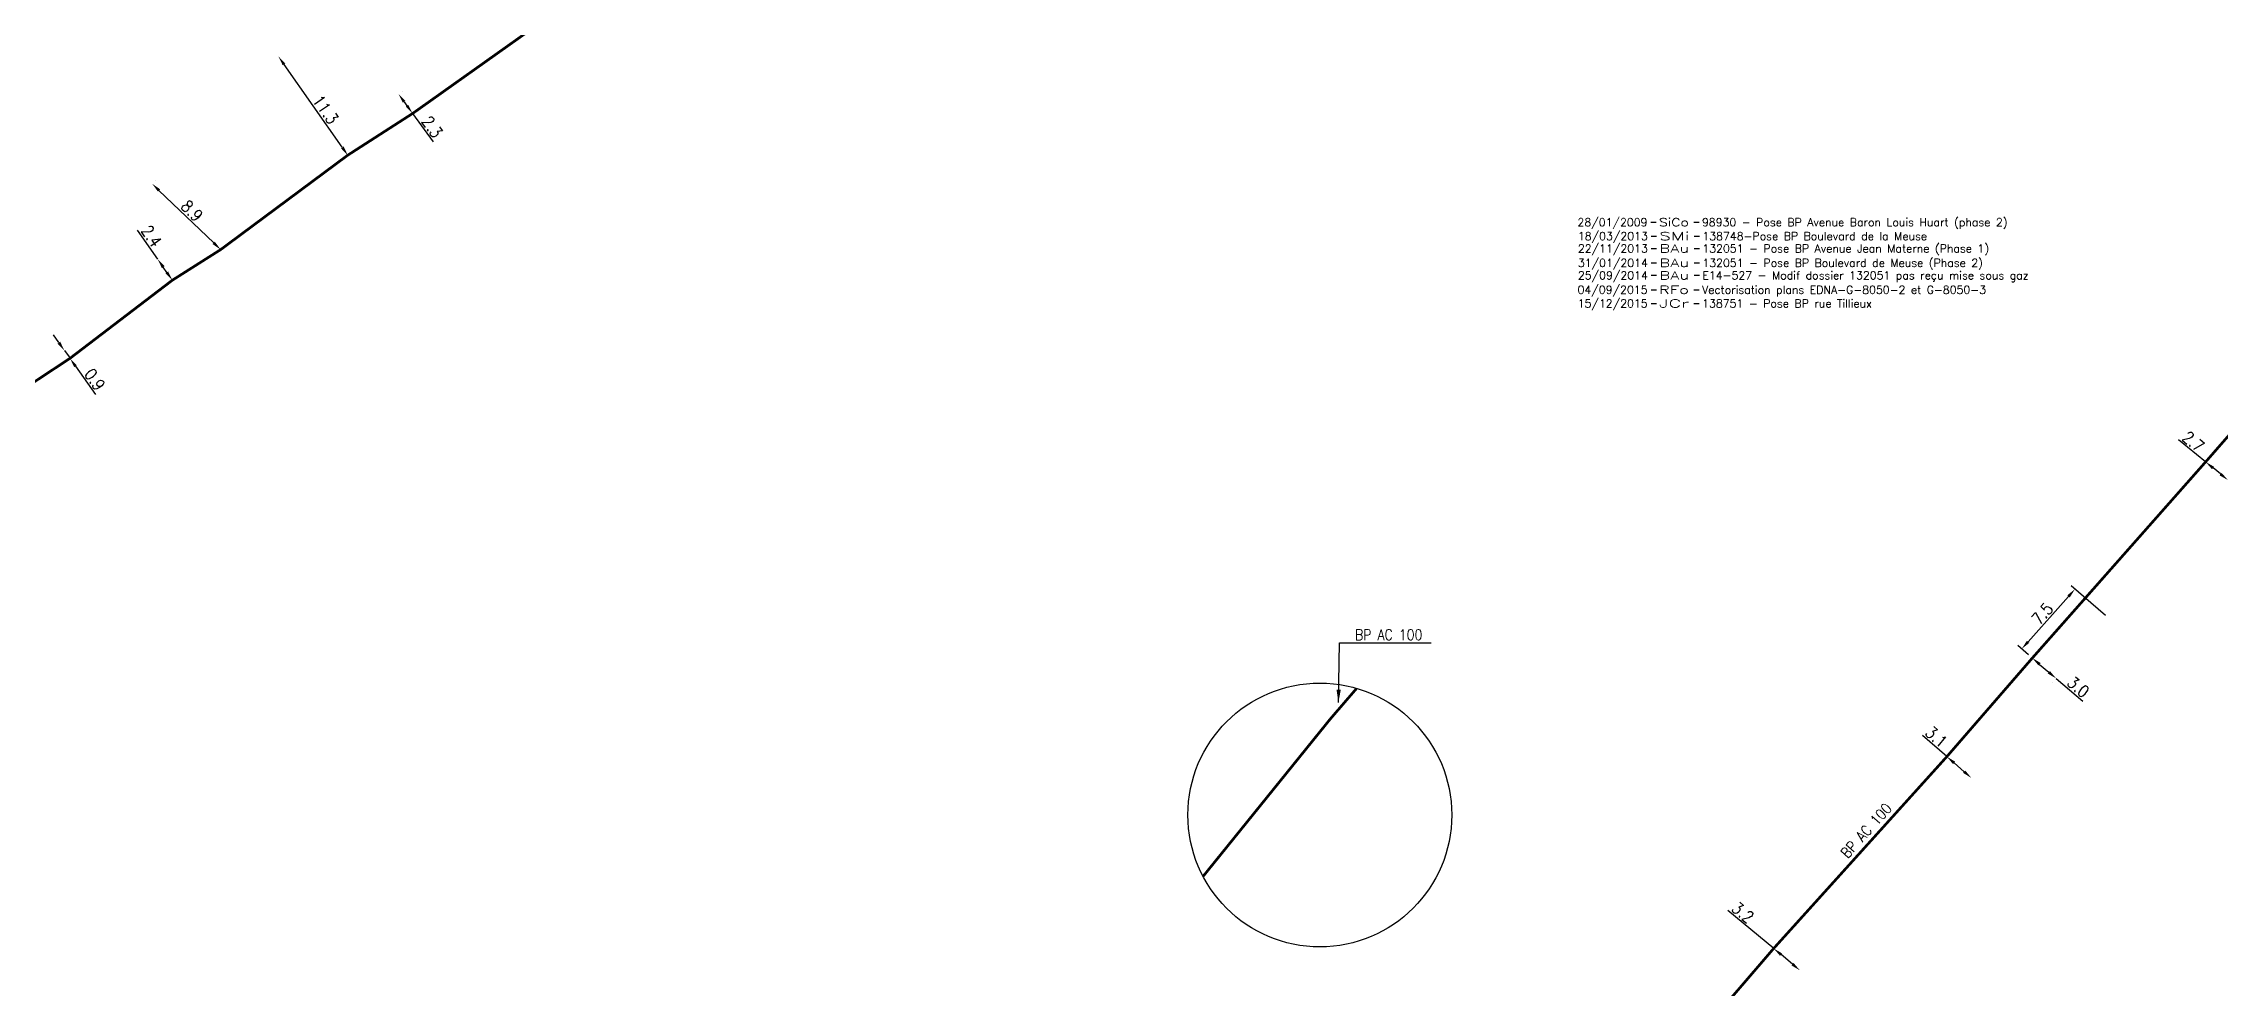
# Model space of a CAD drawing. Header units: millimetres. Extents: x 184998 to 186003, y 126995 to 128002.
# Drawn here: x 185296.8 to 185500.7, y 127664.3 to 127752.8 of the extents above; entities that cross this region are included whole.
import ezdxf
from ezdxf.enums import TextEntityAlignment as Align

# ---------------------------------------------------------------- set-up
doc = ezdxf.new("R2010")
doc.units = ezdxf.units.MM
doc.header["$PDMODE"] = 34
doc.linetypes.add('L_25_AP', pattern=[2000, 1000, 1000])
doc.linetypes.add('L_25_PE', pattern=[2000, 1000, 1000])
doc.layers.get('0').update_dxf_attribs({"linetype": 'CONTINUOUS'})
doc.layers.get('DEFPOINTS').update_dxf_attribs({"linetype": 'CONTINUOUS'})
doc.layers.add('L_150', color=1, linetype='CONTINUOUS')
doc.layers.add('L_900', color=7, linetype='CONTINUOUS')
doc.layers.add('L_910', color=7, linetype='CONTINUOUS', plot=False)
doc.styles.get("Standard").update_dxf_attribs({"font": 'romans.shx', "width": 0.85})
doc.dimstyles.get("Standard").update_dxf_attribs({"dimtxt": 1.5, "dimasz": 1.2, "dimexe": 0.625, "dimexo": 0.625, "dimgap": 0.25, "dimtad": 1, "dimdec": 1, "dimzin": 0, "dimdsep": 46, "dimtxsty": 'Standard', "dimcen": -0.5, "dimadec": 0, "dimazin": 0, "dimtfac": 1, "dimtdec": 1, "dimtmove": 0, "dimatfit": 3, "dimfxl": 0, "dimtolj": 1, "dimtzin": 0, "dimarcsym": 0})

# ---------------------------------------------------------------- blocks, each defined once
blk = doc.blocks.new('*D180')
at = {"layer": 'DEFPOINTS', "color": 0, "linetype": 'Continuous', "transparency": 16777216}
for p in [(185330.09, 127748.07), (185330.09, 127748.07), (185331.42, 127746.24)]:
    blk.add_point(p, dxfattribs=at)
at = {"layer": 'L_150', "color": 0, "linetype": 'Continuous', "lineweight": -2, "transparency": 16777216}
for p, q in [((185330.47, 127748.34), (185330.47, 127748.34)), ((185330.62, 127747.34), (185330.89, 127746.96)), ((185331.42, 127746.24), (185333.34, 127743.58))]:
    blk.add_line(p, q, dxfattribs=at)
at = {"layer": 'L_150', "color": 0, "linetype": 'Continuous', "transparency": 16777216}
for points in [[(185330.74, 127747.42), (185330.5, 127747.25), (185330.09, 127748.07)], [(185331.01, 127747.05), (185330.77, 127746.88), (185331.42, 127746.24)]]:
    blk.add_solid(points, dxfattribs=at)
at = {"layer": 'L_150', "color": 0, "linetype": 'Continuous', "transparency": 16777216, "insert": (185333.25, 127744.98), "char_height": 1.125, "attachment_point": 5, "rotation": 305.9233}
blk.add_mtext('\\A1;2.3', dxfattribs=at)
blk = doc.blocks.new('*D181')
at = {"layer": 'DEFPOINTS', "color": 0, "linetype": 'Continuous', "transparency": 16777216}
for p in [(185318.85, 127751.58), (185318.85, 127751.58), (185325.34, 127742.33)]:
    blk.add_point(p, dxfattribs=at)
at = {"layer": 'L_150', "color": 0, "linetype": 'Continuous', "lineweight": -2, "transparency": 16777216}
for p, q in [((185324.82, 127743.07), (185319.37, 127750.84)), ((185325.72, 127742.6), (185325.72, 127742.6))]:
    blk.add_line(p, q, dxfattribs=at)
at = {"layer": 'L_150', "color": 0, "linetype": 'Continuous', "transparency": 16777216}
for points in [[(185319.49, 127750.93), (185319.24, 127750.76), (185318.85, 127751.58)], [(185324.95, 127743.15), (185324.7, 127742.98), (185325.34, 127742.33)]]:
    blk.add_solid(points, dxfattribs=at)
at = {"layer": 'L_150', "color": 0, "linetype": 'Continuous', "transparency": 16777216, "insert": (185323.26, 127746.6), "char_height": 1.125, "attachment_point": 5, "rotation": 305.0619}
blk.add_mtext('\\A1;11.3', dxfattribs=at)
blk = doc.blocks.new('*D182')
at = {"layer": 'DEFPOINTS', "color": 0, "linetype": 'Continuous', "transparency": 16777216}
for p in [(185307.01, 127739.65), (185307.01, 127739.65), (185313.43, 127733.48)]:
    blk.add_point(p, dxfattribs=at)
at = {"layer": 'L_150', "color": 0, "linetype": 'Continuous', "lineweight": -2, "transparency": 16777216}
for p, q in [((185307.33, 127739.99), (185307.33, 127739.99)), ((185312.78, 127734.11), (185307.65, 127739.02)), ((185313.75, 127733.82), (185313.75, 127733.82))]:
    blk.add_line(p, q, dxfattribs=at)
at = {"layer": 'L_150', "color": 0, "linetype": 'Continuous', "transparency": 16777216}
for points in [[(185307.76, 127739.13), (185307.55, 127738.92), (185307.01, 127739.65)], [(185312.88, 127734.22), (185312.67, 127734), (185313.43, 127733.48)]]:
    blk.add_solid(points, dxfattribs=at)
at = {"layer": 'L_150', "color": 0, "linetype": 'Continuous', "transparency": 16777216, "insert": (185310.74, 127737.11), "char_height": 1.125, "attachment_point": 5, "rotation": 316.1811}
blk.add_mtext('\\A1;8.9', dxfattribs=at)
blk = doc.blocks.new('*D183')
at = {"layer": 'DEFPOINTS', "color": 0, "linetype": 'Continuous', "transparency": 16777216}
for p in [(185307.53, 127732.58), (185307.53, 127732.58), (185308.9, 127730.61)]:
    blk.add_point(p, dxfattribs=at)
at = {"layer": 'L_150', "color": 0, "linetype": 'Continuous', "lineweight": -2, "transparency": 16777216}
for p, q in [((185307.53, 127732.58), (185305.63, 127735.31)), ((185308.38, 127731.35), (185308.04, 127731.84))]:
    blk.add_line(p, q, dxfattribs=at)
at = {"layer": 'L_150', "color": 0, "linetype": 'Continuous', "transparency": 16777216}
for points in [[(185308.17, 127731.93), (185307.92, 127731.75), (185307.53, 127732.58)], [(185308.51, 127731.43), (185308.26, 127731.26), (185308.9, 127730.61)]]:
    blk.add_solid(points, dxfattribs=at)
at = {"layer": 'L_150', "color": 0, "linetype": 'Continuous', "transparency": 16777216, "insert": (185306.94, 127734.74), "char_height": 1.125, "attachment_point": 5, "rotation": 304.7399}
blk.add_mtext('\\A1;2.4', dxfattribs=at)
blk = doc.blocks.new('*D184')
at = {"layer": 'DEFPOINTS', "color": 0, "linetype": 'Continuous', "transparency": 16777216}
for p in [(185298.79, 127724.02), (185298.79, 127724.02), (185299.31, 127723.29)]:
    blk.add_point(p, dxfattribs=at)
at = {"layer": 'L_150', "color": 0, "linetype": 'Continuous', "lineweight": -2, "transparency": 16777216}
for p, q in [((185298.27, 127724.76), (185297.75, 127725.49)), ((185298.79, 127724.02), (185299.31, 127723.29)), ((185299.82, 127722.55), (185301.69, 127719.91))]:
    blk.add_line(p, q, dxfattribs=at)
at = {"layer": 'L_150', "color": 0, "linetype": 'Continuous', "transparency": 16777216}
for points in [[(185298.39, 127724.84), (185298.14, 127724.67), (185298.79, 127724.02)], [(185299.95, 127722.64), (185299.7, 127722.47), (185299.31, 127723.29)]]:
    blk.add_solid(points, dxfattribs=at)
at = {"layer": 'L_150', "color": 0, "linetype": 'Continuous', "transparency": 16777216, "insert": (185301.63, 127721.3), "char_height": 1.125, "attachment_point": 5, "rotation": 305.2516}
blk.add_mtext('\\A1;0.9', dxfattribs=at)
blk = doc.blocks.new('GIS_MODF')
at = {"color": 0, "linetype": 'Continuous', "flags": 128}
for points in [[(-2.26, -0.01), (-1.76, -0.01)], [(1.76, -0.01), (2.26, -0.01)]]:
    blk.add_lwpolyline(points, dxfattribs=at)
at = {"color": 0, "linetype": 'Continuous'}
blk.add_attdef('DATE', text='', height=0.75, dxfattribs=at).set_placement((-2.58, -0.39), align=Align.RIGHT)
at = {"color": 0, "linetype": 'Continuous', "width": 3.590909}
blk.add_attdef('USER', text='', height=0.75, dxfattribs=at).set_placement((-1.52, -0.39), (1.31, -0.39), align=Align.FIT)
at = {"color": 0, "linetype": 'Continuous'}
blk.add_attdef('DESC', (2.53, -0.39), '', height=0.75, dxfattribs=at)
blk = doc.blocks.new('*D828')
at = {"layer": 'DEFPOINTS', "color": 0, "linetype": 'Continuous', "ltscale": 0.5, "transparency": 16777216}
for p in [(185458.97, 127667.98), (185461.43, 127665.93), (185461.43, 127665.93)]:
    blk.add_point(p, dxfattribs=at)
at = {"layer": 'L_150', "color": 0, "linetype": 'Continuous', "lineweight": -2, "ltscale": 0.5, "transparency": 16777216}
for p, q in [((185458.97, 127667.98), (185454.68, 127671.53)), ((185460.74, 127666.51), (185459.66, 127667.4))]:
    blk.add_line(p, q, dxfattribs=at)
at = {"layer": 'L_150', "color": 0, "linetype": 'Continuous', "ltscale": 0.5, "transparency": 16777216}
for points in [[(185459.76, 127667.52), (185459.57, 127667.29), (185458.97, 127667.98)], [(185460.83, 127666.62), (185460.64, 127666.39), (185461.43, 127665.93)]]:
    blk.add_solid(points, dxfattribs=at)
at = {"layer": 'L_150', "color": 0, "linetype": 'Continuous', "ltscale": 0.5, "transparency": 16777216, "insert": (185456.08, 127671.35), "char_height": 1.125, "attachment_point": 5, "rotation": 320.3586}
blk.add_mtext('\\A1;3.2', dxfattribs=at)
blk = doc.blocks.new('*D829')
at = {"layer": 'DEFPOINTS', "color": 0, "linetype": 'Continuous', "ltscale": 0.5, "transparency": 16777216}
for p in [(185475.2, 127685.96), (185477.5, 127683.96), (185477.5, 127683.96)]:
    blk.add_point(p, dxfattribs=at)
at = {"layer": 'L_150', "color": 0, "linetype": 'Continuous', "lineweight": -2, "ltscale": 0.5, "transparency": 16777216}
for p, q in [((185475.2, 127685.96), (185472.93, 127687.94)), ((185476.82, 127684.55), (185475.88, 127685.37))]:
    blk.add_line(p, q, dxfattribs=at)
at = {"layer": 'L_150', "color": 0, "linetype": 'Continuous', "ltscale": 0.5, "transparency": 16777216}
for points in [[(185475.97, 127685.49), (185475.78, 127685.26), (185475.2, 127685.96)], [(185476.92, 127684.66), (185476.72, 127684.44), (185477.5, 127683.96)]]:
    blk.add_solid(points, dxfattribs=at)
at = {"layer": 'L_150', "color": 0, "linetype": 'Continuous', "ltscale": 0.5, "transparency": 16777216, "insert": (185474.22, 127687.81), "char_height": 1.125, "attachment_point": 5, "rotation": 318.9187}
blk.add_mtext('\\A1;3.1', dxfattribs=at)
blk = doc.blocks.new('*D830')
at = {"layer": 'DEFPOINTS', "color": 0, "linetype": 'Continuous', "ltscale": 0.5, "transparency": 16777216}
for p in [(185487.2, 127701.65), (185490.44, 127698.88), (185483.21, 127695.2)]:
    blk.add_point(p, dxfattribs=at)
at = {"layer": 'L_150', "color": 0, "linetype": 'Continuous', "lineweight": -2, "ltscale": 0.5, "transparency": 16777216}
for p, q in [((185490.08, 127699.18), (185486.85, 127701.96)), ((185482.81, 127696.72), (185486.6, 127700.98)), ((185482.85, 127695.5), (185481.85, 127696.36))]:
    blk.add_line(p, q, dxfattribs=at)
at = {"layer": 'L_150', "color": 0, "linetype": 'Continuous', "ltscale": 0.5, "transparency": 16777216}
for points in [[(185486.49, 127701.08), (185486.72, 127700.88), (185487.2, 127701.65)], [(185482.7, 127696.82), (185482.92, 127696.62), (185482.21, 127696.05)]]:
    blk.add_solid(points, dxfattribs=at)
at = {"layer": 'L_150', "color": 0, "linetype": 'Continuous', "ltscale": 0.5, "transparency": 16777216, "insert": (185484.15, 127699.35), "char_height": 1.125, "attachment_point": 5, "rotation": 48.2743}
blk.add_mtext('\\A1;7.5', dxfattribs=at)
blk = doc.blocks.new('*D831')
at = {"layer": 'DEFPOINTS', "color": 0, "linetype": 'Continuous', "ltscale": 0.5, "transparency": 16777216}
for p in [(185483.21, 127695.2), (185485.45, 127693.28), (185485.45, 127693.28)]:
    blk.add_point(p, dxfattribs=at)
at = {"layer": 'L_150', "color": 0, "linetype": 'Continuous', "lineweight": -2, "ltscale": 0.5, "transparency": 16777216}
for p, q in [((185482.9, 127694.84), (185482.9, 127694.84)), ((185483.89, 127694.61), (185484.76, 127693.87)), ((185485.14, 127692.92), (185485.14, 127692.92)), ((185485.45, 127693.28), (185487.93, 127691.15))]:
    blk.add_line(p, q, dxfattribs=at)
at = {"layer": 'L_150', "color": 0, "linetype": 'Continuous', "ltscale": 0.5, "transparency": 16777216}
for points in [[(185483.99, 127694.73), (185483.79, 127694.5), (185483.21, 127695.2)], [(185484.86, 127693.98), (185484.66, 127693.75), (185485.45, 127693.28)]]:
    blk.add_solid(points, dxfattribs=at)
at = {"layer": 'L_150', "color": 0, "linetype": 'Continuous', "ltscale": 0.5, "transparency": 16777216, "insert": (185487.52, 127692.49), "char_height": 1.125, "attachment_point": 5, "rotation": 319.3938}
blk.add_mtext('\\A1;3.0', dxfattribs=at)
blk = doc.blocks.new('*D832')
at = {"layer": 'DEFPOINTS', "color": 0, "linetype": 'Continuous', "ltscale": 0.5, "transparency": 16777216}
for p in [(185499.45, 127713.58), (185501.54, 127711.88), (185501.54, 127711.88)]:
    blk.add_point(p, dxfattribs=at)
at = {"layer": 'L_150', "color": 0, "linetype": 'Continuous', "lineweight": -2, "ltscale": 0.5, "transparency": 16777216}
for p, q in [((185499.45, 127713.58), (185496.9, 127715.65)), ((185500.85, 127712.45), (185500.15, 127713.02))]:
    blk.add_line(p, q, dxfattribs=at)
at = {"layer": 'L_150', "color": 0, "linetype": 'Continuous', "ltscale": 0.5, "transparency": 16777216}
for points in [[(185500.24, 127713.13), (185500.05, 127712.9), (185499.45, 127713.58)], [(185500.94, 127712.56), (185500.75, 127712.33), (185501.54, 127711.88)]]:
    blk.add_solid(points, dxfattribs=at)
at = {"layer": 'L_150', "color": 0, "linetype": 'Continuous', "ltscale": 0.5, "transparency": 16777216, "insert": (185498.3, 127715.48), "char_height": 1.125, "attachment_point": 5, "rotation": 320.9168}
blk.add_mtext('\\A1;2.7', dxfattribs=at)

msp = doc.modelspace()

# ---------------------------------------------------------------- linework, layer by layer
at = {"layer": 'L_150', "linetype": 'L_25_PE', "const_width": 0.25}
msp.add_lwpolyline([(185369.89, 127775.22), (185366.03, 127772.58), (185364.77, 127771.02), (185358.53, 127766.91), (185357.21, 127766), (185352.75, 127762.29), (185345.97, 127756.57), (185331.42, 127746.24), (185325.34, 127742.33), (185313.43, 127733.48), (185308.9, 127730.61), (185299.31, 127723.29), (185292.4, 127718.73), (185281.1, 127711.15), (185280.37, 127710.66), (185273.75, 127705.81), (185273.75, 127705.81), (185271.16, 127704.37), (185269.14, 127703.79), (185266.38, 127703.98), (185263.89, 127704.47), (185259.01, 127708.98), (185251.6, 127715.81)], dxfattribs=at)
at = {"layer": 'L_150', "linetype": 'L_25_AP', "const_width": 0.25}
msp.add_lwpolyline([(185393.33, 127587.38), (185394.67, 127590.19), (185395.83, 127592.67), (185402.89, 127602.45), (185410.79, 127611.4), (185418.71, 127620.38), (185426.74, 127629.56), (185435.36, 127639.79), (185442.99, 127649.02), (185451.08, 127658.8), (185458.97, 127667.98), (185475.2, 127685.96), (185483.21, 127695.2), (185499.45, 127713.58), (185507.46, 127722.75)], dxfattribs=at)
at = {"layer": 'L_900', "color": 1, "linetype": 'Continuous', "const_width": 0.25, "flags": 128}
msp.add_lwpolyline([(185405.5, 127674.74), (185417.42, 127689.49), (185419.89, 127692.36)], dxfattribs=at)
at = {"layer": 'L_900', "color": 7, "linetype": 'Continuous', "ltscale": 0.5}
msp.add_circle((185416.44, 127680.49), 12.36, dxfattribs=at)

# ---------------------------------------------------------------- block references
at = {"layer": 'L_910'}
ref = msp.add_blockref('GIS_MODF', (185449.73, 127736.06), dxfattribs=at)
ref.add_attrib('DATE', '28/01/2009', dxfattribs={"layer": '0', "color": 0, "linetype": 'Continuous', "height": 0.75}).set_placement((185447.14, 127735.67), align=Align.RIGHT)
ref.add_attrib('USER', 'SiCo', dxfattribs={"layer": '0', "color": 0, "linetype": 'Continuous', "height": 0.75, "width": 1.215385}).set_placement((185448.21, 127735.67), (185451.03, 127735.67), align=Align.FIT)
ref.add_attrib('DESC', '98930 - Pose BP Avenue Baron Louis Huart (phase 2)', (185452.25, 127735.67), dxfattribs={"layer": '0', "color": 0, "linetype": 'Continuous', "height": 0.75})
ref = msp.add_blockref('GIS_MODF', (185449.76, 127734.75), dxfattribs=at)
ref.add_attrib('DATE', '18/03/2013', dxfattribs={"layer": '0', "color": 0, "linetype": 'Continuous', "height": 0.75}).set_placement((185447.18, 127734.37), align=Align.RIGHT)
ref.add_attrib('USER', 'SMi', dxfattribs={"layer": '0', "color": 0, "linetype": 'Continuous', "height": 0.75, "width": 1.612245}).set_placement((185448.25, 127734.37), (185451.07, 127734.37), align=Align.FIT)
ref.add_attrib('DESC', '138748-Pose BP Boulevard de la Meuse', (185452.29, 127734.37), dxfattribs={"layer": '0', "color": 0, "linetype": 'Continuous', "height": 0.75})
ref = msp.add_blockref('GIS_MODF', (185449.76, 127733.6), dxfattribs=at)
ref.add_attrib('DATE', '22/11/2013', dxfattribs={"layer": '0', "color": 0, "linetype": 'Continuous', "height": 0.75}).set_placement((185447.18, 127733.21), align=Align.RIGHT)
ref.add_attrib('USER', 'BAu', dxfattribs={"layer": '0', "color": 0, "linetype": 'Continuous', "height": 0.75, "width": 1.462963}).set_placement((185448.25, 127733.21), (185451.07, 127733.21), align=Align.FIT)
ref.add_attrib('DESC', '132051 - Pose BP Avenue Jean Materne (Phase 1)', (185452.29, 127733.21), dxfattribs={"layer": '0', "color": 0, "linetype": 'Continuous', "height": 0.75})
ref = msp.add_blockref('GIS_MODF', (185449.76, 127732.25), dxfattribs=at)
ref.add_attrib('DATE', '31/01/2014', dxfattribs={"layer": '0', "color": 0, "linetype": 'Continuous', "height": 0.75}).set_placement((185447.18, 127731.86), align=Align.RIGHT)
ref.add_attrib('USER', 'BAu', dxfattribs={"layer": '0', "color": 0, "linetype": 'Continuous', "height": 0.75, "width": 1.462963}).set_placement((185448.25, 127731.86), (185451.07, 127731.86), align=Align.FIT)
ref.add_attrib('DESC', '132051 - Pose BP Boulevard de Meuse (Phase 2)', (185452.29, 127731.86), dxfattribs={"layer": '0', "color": 0, "linetype": 'Continuous', "height": 0.75})
ref = msp.add_blockref('GIS_MODF', (185449.76, 127731.08), dxfattribs=at)
ref.add_attrib('DATE', '25/09/2014', dxfattribs={"layer": '0', "color": 0, "linetype": 'Continuous', "height": 0.75}).set_placement((185447.18, 127730.69), align=Align.RIGHT)
ref.add_attrib('USER', 'BAu', dxfattribs={"layer": '0', "color": 0, "linetype": 'Continuous', "height": 0.75, "width": 1.462963}).set_placement((185448.25, 127730.69), (185451.07, 127730.69), align=Align.FIT)
ref.add_attrib('DESC', 'E14-527 - Modif dossier 132051 pas reçu mise sous gaz', (185452.29, 127730.69), dxfattribs={"layer": '0', "color": 0, "linetype": 'Continuous', "height": 0.75})
ref = msp.add_blockref('GIS_MODF', (185449.74, 127729.73), dxfattribs=at)
ref.add_attrib('DATE', '04/09/2015', dxfattribs={"layer": '0', "color": 0, "linetype": 'Continuous', "height": 0.75}).set_placement((185447.15, 127729.34), align=Align.RIGHT)
ref.add_attrib('USER', 'RFo', dxfattribs={"layer": '0', "color": 0, "linetype": 'Continuous', "height": 0.75, "width": 1.436364}).set_placement((185448.22, 127729.34), (185451.04, 127729.34), align=Align.FIT)
ref.add_attrib('DESC', 'Vectorisation plans EDNA-G-8050-2 et G-8050-3', (185452.26, 127729.34), dxfattribs={"layer": '0', "color": 0, "linetype": 'Continuous', "height": 0.75})
ref = msp.add_blockref('GIS_MODF', (185449.74, 127728.45), dxfattribs=at)
ref.add_attrib('DATE', '15/12/2015', dxfattribs={"layer": '0', "color": 0, "linetype": 'Continuous', "height": 0.75}).set_placement((185447.16, 127728.06), align=Align.RIGHT)
ref.add_attrib('USER', 'JCr', dxfattribs={"layer": '0', "color": 0, "linetype": 'Continuous', "height": 0.75, "width": 1.612245}).set_placement((185448.22, 127728.06), (185451.04, 127728.06), align=Align.FIT)
ref.add_attrib('DESC', '138751 - Pose BP rue Tillieux', (185452.27, 127728.06), dxfattribs={"layer": '0', "color": 0, "linetype": 'Continuous', "height": 0.75})

# ---------------------------------------------------------------- texts
at = {"layer": 'L_150', "linetype": 'Continuous', "width": 0.85}
msp.add_text('BP AC 100', height=1, rotation=47.9412, dxfattribs=at).set_placement((185467.64, 127679.03), align=Align.MIDDLE)
at = {"layer": 'L_900', "color": 1, "linetype": 'Continuous', "insert": (185419.74, 127697.38), "char_height": 1, "attachment_point": 4}
msp.add_mtext('BP AC 100', dxfattribs=at)

# ---------------------------------------------------------------- dimensions: what is measured, and where the dimension line sits
at = {"layer": 'L_150', "linetype": 'Continuous'}
for base, p1, p2, angle, picture, middle in [((185318.85, 127751.58), (185325.34, 127742.33), (185318.85, 127751.58), 305.0619, '*D181', (185322.65, 127746.17)), ((185330.09, 127748.07), (185331.42, 127746.24), (185330.09, 127748.07), 305.9233, '*D180', (185332.64, 127744.54)), ((185307.01, 127739.65), (185313.43, 127733.48), (185307.01, 127739.65), 316.1811, '*D182', (185310.22, 127736.57)), ((185307.53, 127732.58), (185308.9, 127730.61), (185307.53, 127732.58), 304.7399, '*D183', (185306.33, 127734.32)), ((185298.79, 127724.02), (185299.31, 127723.29), (185298.79, 127724.02), 305.2516, '*D184', (185301.02, 127720.86))]:
    dim = msp.add_linear_dim(base=base, p1=p1, p2=p2, angle=angle, dimstyle='Standard', override={"dimscale": 0.75}, dxfattribs=at)
    dim.commit()
    dim.dimension.update_dxf_attribs({"geometry": picture, "text_midpoint": middle, "dimtype": 160})
at = {"layer": 'L_150', "linetype": 'Continuous', "ltscale": 0.5}
for base, p1, p2, angle, picture, middle in [((185501.54, 127711.88), (185499.45, 127713.58), (185501.54, 127711.88), 140.9168, '*D832', (185497.83, 127714.9)), ((185485.4453, 127693.2794), (185483.2056, 127695.1995), (185485.4453, 127693.2794), 139.3938, '*D831', (185487.0315, 127691.9196)), ((185477.496, 127683.9594), (185475.197, 127685.9636), (185477.496, 127683.9594), 138.9187, '*D829', (185473.7251, 127687.2468)), ((185461.43, 127665.93), (185458.97, 127667.98), (185461.43, 127665.93), 140.3586, '*D828', (185455.6, 127670.77))]:
    dim = msp.add_linear_dim(base=base, p1=p1, p2=p2, angle=angle, dimstyle='Standard', override={"dimscale": 0.75}, dxfattribs=at)
    dim.commit()
    dim.dimension.update_dxf_attribs({"geometry": picture, "text_midpoint": middle, "dimtype": 160})
dim = msp.add_linear_dim(base=(185487.2, 127701.65), p1=(185483.21, 127695.2), p2=(185490.44, 127698.88), angle=228.2743, text='7.5', dimstyle='Standard', override={"dimscale": 0.75}, dxfattribs=at)
dim.commit()
dim.dimension.update_dxf_attribs({"geometry": '*D830', "text_midpoint": (185484.71, 127698.85), "dimtype": 160})

# ---------------------------------------------------------------- leaders
at = {"layer": 'L_900', "color": 1, "linetype": 'Continuous', "annotation_type": 0, "has_hookline": 1, "hookline_direction": 0, "text_width": 7.12}
msp.add_leader([(185418.18, 127691.03), (185418.29, 127696.63), (185419.49, 127696.63)], dimstyle='Standard', dxfattribs=at)

doc.saveas('drawing.dxf')
